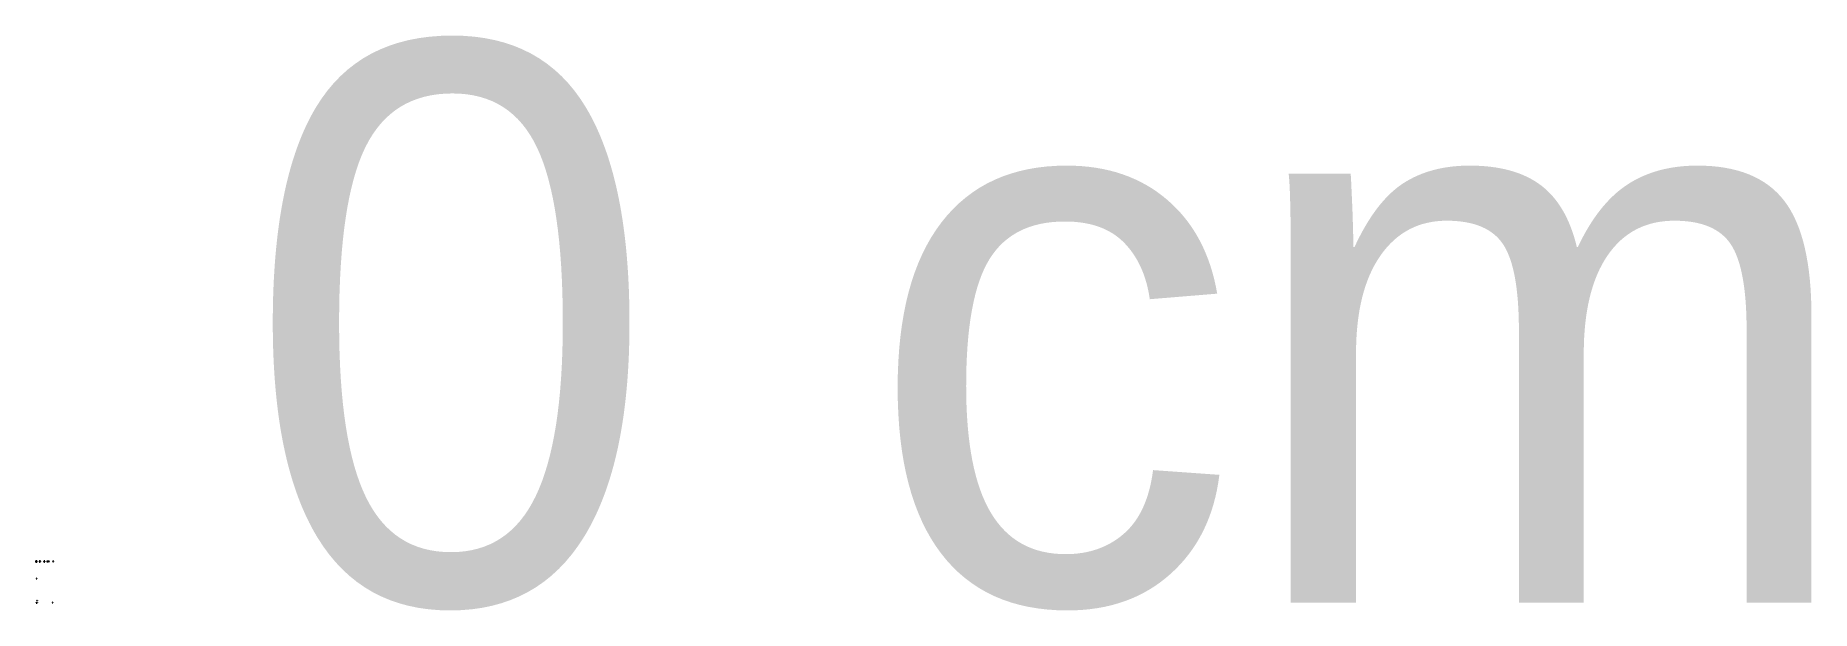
# Model space of a CAD drawing. Header units: metres. Extents: x -2 to 1908, y -10 to 607.
import ezdxf

# ---------------------------------------------------------------- set-up
doc = ezdxf.new("R2010")
doc.units = ezdxf.units.M

msp = doc.modelspace()

# ---------------------------------------------------------------- linework, layer by layer
at = {"layer": 'LAYER'}
for p, q in [((-1.51, 42.27), (-1.52, 42.25)), ((-1.52, 42.25), (-1.52, 42.23)), ((-1.52, 42.23), (-1.52, 42.22)), ((-1.52, 42.22), (-1.51, 42.2)), ((-1.49, 42.29), (-1.51, 42.27)), ((-1.51, 42.2), (-1.5, 42.18)), ((-1.5, 42.18), (-1.47, 42.16)), ((-1.47, 42.31), (-1.49, 42.29)), ((-1.44, 42.33), (-1.47, 42.31)), ((-1.47, 42.16), (-1.45, 42.14)), ((-1.45, 42.14), (-1.41, 42.12)), ((-1.41, 42.34), (-1.44, 42.33)), ((-1.37, 42.36), (-1.41, 42.34)), ((-1.41, 42.12), (-1.37, 42.11)), ((-1.32, 42.37), (-1.37, 42.36)), ((-1.37, 42.11), (-1.33, 42.09)), ((-1.33, 42.09), (-1.28, 42.08)), ((-1.27, 42.39), (-1.32, 42.37)), ((-1.28, 42.08), (-1.22, 42.06)), ((-1.22, 42.4), (-1.27, 42.39)), ((-1.16, 42.41), (-1.22, 42.4)), ((-1.22, 42.06), (-1.16, 42.05)), ((-1.1, 42.42), (-1.16, 42.41)), ((-1.16, 42.05), (-1.1, 42.04)), ((-1.11, 42.57), (-1.12, 42.55)), ((-1.12, 42.55), (-1.12, 42.53)), ((-1.12, 42.53), (-1.12, 42.51)), ((-1.12, 42.51), (-1.11, 42.49)), ((-1.1, 42.58), (-1.11, 42.57)), ((-1.11, 42.49), (-1.1, 42.47)), ((-1.09, 42.6), (-1.1, 42.58)), ((-1.1, 42.47), (-1.09, 42.45)), ((-1.03, 42.43), (-1.1, 42.42)), ((-1.1, 42.04), (-1.03, 42.03)), ((-1.07, 42.61), (-1.09, 42.6)), ((-1.09, 42.45), (-1.07, 42.43)), ((-1.05, 42.63), (-1.07, 42.61)), ((-1.07, 42.43), (-1.05, 42.41)), ((-1.03, 42.64), (-1.05, 42.63)), ((-1.05, 42.41), (-1.03, 42.39)), ((-1, 42.65), (-1.03, 42.64)), ((-0.96, 42.44), (-1.03, 42.43)), ((-1.03, 42.39), (-1.01, 42.37)), ((-1.03, 42.03), (-0.97, 42.02)), ((-1.01, 42.37), (-0.98, 42.35)), ((-0.97, 42.66), (-1, 42.65)), ((-0.98, 42.35), (-0.94, 42.33)), ((-0.94, 42.66), (-0.97, 42.66)), ((-0.97, 42.02), (-0.89, 42.01)), ((-0.89, 42.44), (-0.96, 42.44)), ((-0.91, 42.67), (-0.94, 42.66)), ((-0.94, 42.33), (-0.91, 42.32)), ((-0.87, 42.67), (-0.91, 42.67)), ((-0.91, 42.32), (-0.87, 42.3)), ((-0.82, 42.44), (-0.89, 42.44)), ((-0.89, 42.01), (-0.82, 42.01)), ((-0.83, 42.68), (-0.87, 42.67)), ((-0.87, 42.3), (-0.83, 42.29)), ((-0.79, 42.68), (-0.83, 42.68)), ((-0.83, 42.29), (-0.79, 42.27)), ((-0.74, 42.45), (-0.82, 42.44)), ((-0.82, 42.01), (-0.75, 42)), ((-0.75, 42.67), (-0.79, 42.68)), ((-0.79, 42.27), (-0.75, 42.26)), ((-0.71, 42.67), (-0.75, 42.67)), ((-0.75, 42.26), (-0.71, 42.25)), ((-0.75, 42), (-0.67, 42)), ((-0.67, 42.45), (-0.74, 42.45)), ((-0.66, 42.67), (-0.71, 42.67)), ((-0.71, 42.25), (-0.67, 42.24)), ((-0.59, 42.44), (-0.67, 42.45)), ((-0.67, 42.24), (-0.62, 42.23)), ((-0.67, 42), (-0.6, 42)), ((-0.62, 42.66), (-0.66, 42.67)), ((-0.58, 42.65), (-0.62, 42.66)), ((-0.62, 42.23), (-0.58, 42.22)), ((-0.6, 42), (-0.52, 42)), ((-0.52, 42.44), (-0.59, 42.44)), ((-0.53, 42.64), (-0.58, 42.65)), ((-0.58, 42.22), (-0.54, 42.22)), ((-0.54, 42.22), (-0.49, 42.21)), ((-0.49, 42.63), (-0.53, 42.64)), ((-0.45, 42.43), (-0.52, 42.44)), ((-0.52, 42), (-0.45, 42.01)), ((-0.45, 42.61), (-0.49, 42.63)), ((-0.49, 42.21), (-0.45, 42.21)), ((-0.41, 42.6), (-0.45, 42.61)), ((-0.38, 42.43), (-0.45, 42.43)), ((-0.45, 42.21), (-0.41, 42.21)), ((-0.45, 42.01), (-0.38, 42.01)), ((-0.37, 42.58), (-0.41, 42.6)), ((-0.41, 42.21), (-0.37, 42.21)), ((-0.31, 42.42), (-0.38, 42.43)), ((-0.38, 42.01), (-0.31, 42.02)), ((-0.33, 42.57), (-0.37, 42.58)), ((-0.37, 42.21), (-0.34, 42.22)), ((-0.34, 42.22), (-0.3, 42.22)), ((-0.3, 42.55), (-0.33, 42.57)), ((-0.24, 42.41), (-0.31, 42.42)), ((-0.31, 42.02), (-0.25, 42.03)), ((-0.27, 42.53), (-0.3, 42.55)), ((-0.3, 42.22), (-0.27, 42.23)), ((-0.24, 42.51), (-0.27, 42.53)), ((-0.27, 42.23), (-0.24, 42.24)), ((-0.25, 42.03), (-0.18, 42.04)), ((-0.21, 42.49), (-0.24, 42.51)), ((-0.18, 42.4), (-0.24, 42.41)), ((-0.24, 42.24), (-0.21, 42.25)), ((-0.19, 42.47), (-0.21, 42.49)), ((-0.21, 42.25), (-0.19, 42.26)), ((-0.17, 42.45), (-0.19, 42.47)), ((-0.19, 42.26), (-0.17, 42.27)), ((-0.12, 42.39), (-0.18, 42.4)), ((-0.18, 42.04), (-0.12, 42.05)), ((-0.15, 42.43), (-0.17, 42.45)), ((-0.17, 42.27), (-0.15, 42.29)), ((-0.14, 42.41), (-0.15, 42.43)), ((-0.15, 42.29), (-0.14, 42.3)), ((-0.13, 42.39), (-0.14, 42.41)), ((-0.14, 42.3), (-0.13, 42.32)), ((-0.12, 42.37), (-0.13, 42.39)), ((-0.13, 42.32), (-0.12, 42.34)), ((-0.06, 42.37), (-0.12, 42.39)), ((-0.12, 42.35), (-0.12, 42.37)), ((-0.12, 42.34), (-0.12, 42.35)), ((-0.12, 42.34), (-0.12, 42.34)), ((-0.12, 42.05), (-0.07, 42.06)), ((-0.07, 42.06), (-0.02, 42.07)), ((-0.01, 42.36), (-0.06, 42.37)), ((-0.02, 42.07), (0.03, 42.09)), ((0.03, 42.34), (-0.01, 42.36)), ((0.07, 42.32), (0.03, 42.34)), ((0.03, 42.09), (0.07, 42.1)), ((0.11, 42.31), (0.07, 42.32)), ((0.07, 42.1), (0.1, 42.12)), ((0.1, 42.12), (0.13, 42.14)), ((0.13, 42.29), (0.11, 42.31)), ((0.16, 42.27), (0.13, 42.29)), ((0.13, 42.14), (0.15, 42.16)), ((0.15, 42.16), (0.17, 42.17)), ((0.17, 42.25), (0.16, 42.27)), ((0.18, 42.23), (0.17, 42.25)), ((0.17, 42.17), (0.18, 42.19)), ((0.18, 42.21), (0.18, 42.23)), ((0.18, 42.21), (0.18, 42.21)), ((0.18, 42.19), (0.18, 42.21)), ((2.59, 42.27), (2.58, 42.25)), ((2.58, 42.25), (2.59, 42.23)), ((2.6, 42.3), (2.59, 42.28)), ((2.59, 42.28), (2.59, 42.27)), ((2.59, 42.23), (2.59, 42.21)), ((2.59, 42.21), (2.6, 42.19)), ((2.61, 42.32), (2.6, 42.3)), ((2.6, 42.19), (2.61, 42.17)), ((2.63, 42.34), (2.61, 42.32)), ((2.61, 42.17), (2.62, 42.16)), ((2.62, 42.16), (2.64, 42.14)), ((2.65, 42.35), (2.63, 42.34)), ((2.64, 42.14), (2.66, 42.12)), ((2.67, 42.37), (2.65, 42.35)), ((2.66, 42.12), (2.68, 42.11)), ((2.69, 42.38), (2.67, 42.37)), ((2.68, 42.11), (2.71, 42.09)), ((2.72, 42.39), (2.69, 42.38)), ((2.71, 42.09), (2.74, 42.08)), ((2.75, 42.41), (2.72, 42.39)), ((2.74, 42.08), (2.77, 42.07)), ((2.78, 42.42), (2.75, 42.41)), ((2.77, 42.07), (2.8, 42.05)), ((2.82, 42.42), (2.78, 42.42)), ((2.8, 42.05), (2.84, 42.04)), ((2.85, 42.43), (2.82, 42.42)), ((2.84, 42.04), (2.87, 42.04)), ((2.89, 42.44), (2.85, 42.43)), ((2.87, 42.04), (2.91, 42.03)), ((2.92, 42.44), (2.89, 42.44)), ((2.91, 42.03), (2.95, 42.02)), ((2.96, 42.44), (2.92, 42.44)), ((2.95, 42.02), (2.99, 42.02)), ((3, 42.45), (2.96, 42.44)), ((2.99, 42.02), (3.02, 42.02)), ((3.04, 42.44), (3, 42.45)), ((3.02, 42.02), (3.06, 42.02)), ((3.08, 42.44), (3.04, 42.44)), ((3.06, 42.02), (3.1, 42.02)), ((3.12, 42.44), (3.08, 42.44)), ((3.1, 42.02), (3.14, 42.02)), ((3.16, 42.43), (3.12, 42.44)), ((3.15, 42.48), (3.14, 42.46)), ((3.14, 42.46), (3.14, 42.44)), ((3.14, 42.44), (3.14, 42.42)), ((3.14, 42.42), (3.14, 42.4)), ((3.14, 42.4), (3.15, 42.38)), ((3.14, 42.02), (3.18, 42.02)), ((3.16, 42.49), (3.15, 42.48)), ((3.15, 42.38), (3.16, 42.37)), ((3.17, 42.51), (3.16, 42.49)), ((3.19, 42.43), (3.16, 42.43)), ((3.16, 42.37), (3.17, 42.35)), ((3.19, 42.52), (3.17, 42.51)), ((3.17, 42.35), (3.19, 42.33)), ((3.18, 42.02), (3.22, 42.03)), ((3.21, 42.54), (3.19, 42.52)), ((3.23, 42.42), (3.19, 42.43)), ((3.19, 42.33), (3.2, 42.31)), ((3.2, 42.31), (3.22, 42.29)), ((3.23, 42.55), (3.21, 42.54)), ((3.22, 42.29), (3.25, 42.28)), ((3.22, 42.03), (3.25, 42.04)), ((3.25, 42.56), (3.23, 42.55)), ((3.26, 42.41), (3.23, 42.42)), ((3.28, 42.57), (3.25, 42.56)), ((3.25, 42.28), (3.27, 42.26)), ((3.25, 42.04), (3.28, 42.05)), ((3.3, 42.4), (3.26, 42.41)), ((3.27, 42.26), (3.3, 42.25)), ((3.31, 42.58), (3.28, 42.57)), ((3.28, 42.05), (3.31, 42.06)), ((3.33, 42.38), (3.3, 42.4)), ((3.3, 42.25), (3.33, 42.24)), ((3.34, 42.59), (3.31, 42.58)), ((3.31, 42.06), (3.34, 42.07)), ((3.35, 42.37), (3.33, 42.38)), ((3.33, 42.24), (3.36, 42.22)), ((3.37, 42.6), (3.34, 42.59)), ((3.34, 42.07), (3.37, 42.08)), ((3.38, 42.36), (3.35, 42.37)), ((3.36, 42.22), (3.4, 42.21)), ((3.4, 42.6), (3.37, 42.6)), ((3.37, 42.08), (3.4, 42.1)), ((3.4, 42.34), (3.38, 42.36)), ((3.44, 42.61), (3.4, 42.6)), ((3.42, 42.32), (3.4, 42.34)), ((3.4, 42.21), (3.43, 42.2)), ((3.4, 42.1), (3.42, 42.11)), ((3.44, 42.31), (3.42, 42.32)), ((3.42, 42.11), (3.44, 42.13)), ((3.43, 42.2), (3.46, 42.2)), ((3.47, 42.61), (3.44, 42.61)), ((3.46, 42.29), (3.44, 42.31)), ((3.44, 42.13), (3.45, 42.14)), ((3.45, 42.14), (3.46, 42.16)), ((3.47, 42.27), (3.46, 42.29)), ((3.46, 42.2), (3.5, 42.19)), ((3.46, 42.16), (3.47, 42.18)), ((3.51, 42.61), (3.47, 42.61)), ((3.48, 42.25), (3.47, 42.27)), ((3.47, 42.18), (3.48, 42.2)), ((3.48, 42.23), (3.48, 42.25)), ((3.48, 42.22), (3.48, 42.23)), ((3.48, 42.22), (3.48, 42.22)), ((3.48, 42.2), (3.48, 42.22)), ((3.5, 42.19), (3.54, 42.19)), ((3.55, 42.61), (3.51, 42.61)), ((3.54, 42.19), (3.57, 42.18)), ((3.58, 42.6), (3.55, 42.61)), ((3.57, 42.18), (3.61, 42.18)), ((3.62, 42.6), (3.58, 42.6)), ((3.61, 42.18), (3.65, 42.18)), ((3.65, 42.59), (3.62, 42.6)), ((3.69, 42.59), (3.65, 42.59)), ((3.65, 42.18), (3.68, 42.18)), ((3.68, 42.18), (3.72, 42.19)), ((3.72, 42.58), (3.69, 42.59)), ((3.76, 42.57), (3.72, 42.58)), ((3.72, 42.19), (3.75, 42.19)), ((3.75, 42.19), (3.78, 42.2)), ((3.79, 42.55), (3.76, 42.57)), ((3.78, 42.2), (3.81, 42.21)), ((3.82, 42.54), (3.79, 42.55)), ((3.81, 42.21), (3.84, 42.22)), ((3.85, 42.53), (3.82, 42.54)), ((3.84, 42.22), (3.87, 42.23)), ((3.87, 42.51), (3.85, 42.53)), ((3.9, 42.49), (3.87, 42.51)), ((3.87, 42.23), (3.89, 42.24)), ((3.89, 42.24), (3.91, 42.25)), ((3.92, 42.48), (3.9, 42.49)), ((3.91, 42.25), (3.93, 42.27)), ((3.93, 42.46), (3.92, 42.48)), ((3.95, 42.44), (3.93, 42.46)), ((3.93, 42.27), (3.95, 42.28)), ((3.96, 42.42), (3.95, 42.44)), ((3.95, 42.28), (3.96, 42.3)), ((3.97, 42.41), (3.96, 42.42)), ((3.96, 42.3), (3.97, 42.31)), ((3.98, 42.39), (3.97, 42.41)), ((3.97, 42.31), (3.98, 42.33)), ((3.98, 42.37), (3.98, 42.39)), ((3.98, 42.35), (3.98, 42.37)), ((3.98, 42.35), (3.98, 42.35)), ((3.98, 42.33), (3.98, 42.35)), ((7.46, 42.24), (7.45, 42.22)), ((7.45, 42.22), (7.45, 42.2)), ((7.45, 42.2), (7.45, 42.18)), ((7.45, 42.18), (7.45, 42.18)), ((7.45, 42.18), (7.45, 42.16)), ((7.45, 42.16), (7.46, 42.14)), ((7.47, 42.26), (7.46, 42.24)), ((7.46, 42.14), (7.47, 42.13)), ((7.48, 42.28), (7.47, 42.26)), ((7.47, 42.13), (7.48, 42.11)), ((7.49, 42.3), (7.48, 42.28)), ((7.48, 42.11), (7.5, 42.09)), ((7.51, 42.31), (7.49, 42.3)), ((7.5, 42.09), (7.52, 42.08)), ((7.53, 42.33), (7.51, 42.31)), ((7.52, 42.08), (7.54, 42.06)), ((7.55, 42.35), (7.53, 42.33)), ((7.54, 42.06), (7.56, 42.05)), ((7.58, 42.36), (7.55, 42.35)), ((7.56, 42.05), (7.58, 42.04)), ((7.6, 42.38), (7.58, 42.36)), ((7.58, 42.04), (7.61, 42.03)), ((7.63, 42.39), (7.6, 42.38)), ((7.61, 42.03), (7.64, 42.02)), ((7.66, 42.4), (7.63, 42.39)), ((7.64, 42.02), (7.67, 42.01)), ((7.69, 42.41), (7.66, 42.4)), ((7.67, 42.01), (7.7, 42.01)), ((7.73, 42.42), (7.69, 42.41)), ((7.7, 42.01), (7.73, 42)), ((7.72, 42.43), (7.71, 42.41)), ((7.71, 42.41), (7.71, 42.39)), ((7.71, 42.39), (7.71, 42.37)), ((7.71, 42.37), (7.71, 42.37)), ((7.71, 42.37), (7.71, 42.36)), ((7.71, 42.36), (7.71, 42.34)), ((7.71, 42.34), (7.72, 42.32)), ((7.73, 42.45), (7.72, 42.43)), ((7.72, 42.32), (7.73, 42.3)), ((7.74, 42.46), (7.73, 42.45)), ((7.76, 42.43), (7.73, 42.42)), ((7.73, 42.3), (7.75, 42.29)), ((7.73, 42), (7.77, 42)), ((7.76, 42.48), (7.74, 42.46)), ((7.75, 42.29), (7.76, 42.27)), ((7.78, 42.49), (7.76, 42.48)), ((7.79, 42.43), (7.76, 42.43)), ((7.76, 42.27), (7.78, 42.26)), ((7.77, 42), (7.8, 42)), ((7.8, 42.51), (7.78, 42.49)), ((7.78, 42.26), (7.8, 42.24)), ((7.83, 42.44), (7.79, 42.43)), ((7.82, 42.52), (7.8, 42.51)), ((7.8, 42.24), (7.82, 42.23)), ((7.8, 42), (7.84, 42)), ((7.85, 42.53), (7.82, 42.52)), ((7.82, 42.23), (7.85, 42.22)), ((7.86, 42.44), (7.83, 42.44)), ((7.84, 42), (7.87, 42.01)), ((7.87, 42.55), (7.85, 42.53)), ((7.85, 42.22), (7.88, 42.2)), ((7.9, 42.44), (7.86, 42.44)), ((7.9, 42.56), (7.87, 42.55)), ((7.87, 42.01), (7.91, 42.01)), ((7.88, 42.2), (7.9, 42.2)), ((7.93, 42.56), (7.9, 42.56)), ((7.93, 42.44), (7.9, 42.44)), ((7.9, 42.2), (7.93, 42.19)), ((7.91, 42.01), (7.94, 42.02)), ((7.96, 42.57), (7.93, 42.56)), ((7.97, 42.44), (7.93, 42.44)), ((7.93, 42.19), (7.97, 42.18)), ((7.94, 42.02), (7.98, 42.02)), ((7.99, 42.58), (7.96, 42.57)), ((8, 42.43), (7.97, 42.44)), ((7.97, 42.18), (8, 42.18)), ((7.98, 42.02), (8.01, 42.03)), ((8.03, 42.58), (7.99, 42.58)), ((8.03, 42.43), (8, 42.43)), ((8, 42.18), (8.03, 42.17)), ((8.01, 42.03), (8.04, 42.04)), ((8.06, 42.58), (8.03, 42.58)), ((8.06, 42.42), (8.03, 42.43)), ((8.03, 42.17), (8.07, 42.17)), ((8.04, 42.04), (8.07, 42.05)), ((8.1, 42.59), (8.06, 42.58)), ((8.09, 42.41), (8.06, 42.42)), ((8.07, 42.17), (8.1, 42.17)), ((8.07, 42.05), (8.1, 42.07)), ((8.12, 42.4), (8.09, 42.41)), ((8.13, 42.59), (8.1, 42.59)), ((8.1, 42.17), (8.13, 42.17)), ((8.1, 42.07), (8.12, 42.08)), ((8.14, 42.39), (8.12, 42.4)), ((8.12, 42.08), (8.15, 42.1)), ((8.16, 42.58), (8.13, 42.59)), ((8.13, 42.17), (8.17, 42.17)), ((8.17, 42.38), (8.14, 42.39)), ((8.15, 42.1), (8.17, 42.11)), ((8.2, 42.58), (8.16, 42.58)), ((8.19, 42.36), (8.17, 42.38)), ((8.17, 42.17), (8.2, 42.18)), ((8.17, 42.11), (8.19, 42.13)), ((8.2, 42.35), (8.19, 42.36)), ((8.19, 42.13), (8.21, 42.15)), ((8.23, 42.57), (8.2, 42.58)), ((8.22, 42.33), (8.2, 42.35)), ((8.2, 42.18), (8.23, 42.18)), ((8.21, 42.15), (8.22, 42.17)), ((8.23, 42.32), (8.22, 42.33)), ((8.22, 42.17), (8.23, 42.19)), ((8.26, 42.57), (8.23, 42.57)), ((8.24, 42.3), (8.23, 42.32)), ((8.23, 42.19), (8.24, 42.2)), ((8.23, 42.18), (8.26, 42.19)), ((8.25, 42.28), (8.24, 42.3)), ((8.24, 42.2), (8.25, 42.22)), ((8.25, 42.26), (8.25, 42.28)), ((8.25, 42.24), (8.25, 42.26)), ((8.25, 42.22), (8.25, 42.24)), ((8.29, 42.56), (8.26, 42.57)), ((8.26, 42.19), (8.29, 42.2)), ((8.32, 42.55), (8.29, 42.56)), ((8.29, 42.2), (8.32, 42.21)), ((8.35, 42.54), (8.32, 42.55)), ((8.32, 42.21), (8.35, 42.22)), ((8.37, 42.53), (8.35, 42.54)), ((8.35, 42.22), (8.37, 42.23)), ((8.39, 42.51), (8.37, 42.53)), ((8.37, 42.23), (8.4, 42.25)), ((8.41, 42.5), (8.39, 42.51)), ((8.4, 42.25), (8.42, 42.26)), ((8.43, 42.49), (8.41, 42.5)), ((8.42, 42.26), (8.44, 42.28)), ((8.45, 42.47), (8.43, 42.49)), ((8.44, 42.28), (8.45, 42.29)), ((8.46, 42.45), (8.45, 42.47)), ((8.45, 42.29), (8.46, 42.31)), ((8.47, 42.44), (8.46, 42.45)), ((8.46, 42.31), (8.47, 42.33)), ((8.48, 42.42), (8.47, 42.44)), ((8.47, 42.33), (8.48, 42.35)), ((8.48, 42.4), (8.48, 42.42)), ((8.49, 42.38), (8.48, 42.4)), ((8.48, 42.35), (8.49, 42.36)), ((8.49, 42.36), (8.49, 42.38)), ((10.76, 42.2), (10.75, 42.18)), ((10.75, 42.18), (10.76, 42.16)), ((10.77, 42.24), (10.76, 42.22)), ((10.76, 42.22), (10.76, 42.2)), ((10.76, 42.16), (10.76, 42.16)), ((10.76, 42.16), (10.76, 42.15)), ((10.76, 42.15), (10.77, 42.13)), ((10.78, 42.26), (10.77, 42.24)), ((10.77, 42.13), (10.78, 42.11)), ((10.79, 42.28), (10.78, 42.26)), ((10.78, 42.11), (10.79, 42.1)), ((10.8, 42.3), (10.79, 42.28)), ((10.79, 42.1), (10.81, 42.08)), ((10.82, 42.32), (10.8, 42.3)), ((10.81, 42.08), (10.83, 42.07)), ((10.84, 42.34), (10.82, 42.32)), ((10.83, 42.07), (10.85, 42.06)), ((10.86, 42.35), (10.84, 42.34)), ((10.85, 42.06), (10.87, 42.04)), ((10.89, 42.37), (10.86, 42.35)), ((10.87, 42.04), (10.9, 42.03)), ((10.91, 42.39), (10.89, 42.37)), ((10.9, 42.03), (10.92, 42.03)), ((10.94, 42.4), (10.91, 42.39)), ((10.92, 42.03), (10.95, 42.02)), ((10.97, 42.41), (10.94, 42.4)), ((10.95, 42.02), (10.98, 42.02)), ((11, 42.43), (10.97, 42.41)), ((10.98, 42.02), (11.01, 42.01)), ((11.03, 42.44), (11, 42.43)), ((11.01, 42.01), (11.05, 42.01)), ((11.06, 42.44), (11.03, 42.44)), ((11.05, 42.01), (11.08, 42.01)), ((11.1, 42.45), (11.06, 42.44)), ((11.08, 42.01), (11.11, 42.01)), ((11.13, 42.46), (11.1, 42.45)), ((11.11, 42.01), (11.15, 42.02)), ((11.16, 42.46), (11.13, 42.46)), ((11.15, 42.02), (11.18, 42.02)), ((11.2, 42.46), (11.16, 42.46)), ((11.18, 42.02), (11.21, 42.03)), ((11.23, 42.46), (11.2, 42.46)), ((11.21, 42.03), (11.24, 42.04)), ((11.26, 42.46), (11.23, 42.46)), ((11.24, 42.04), (11.28, 42.05)), ((11.29, 42.46), (11.26, 42.46)), ((11.28, 42.05), (11.31, 42.06)), ((11.32, 42.45), (11.29, 42.46)), ((11.31, 42.06), (11.34, 42.07)), ((11.35, 42.45), (11.32, 42.45)), ((11.34, 42.07), (11.36, 42.09)), ((11.38, 42.44), (11.35, 42.45)), ((11.36, 42.09), (11.39, 42.1)), ((11.4, 42.43), (11.38, 42.44)), ((11.39, 42.1), (11.42, 42.12)), ((11.43, 42.42), (11.4, 42.43)), ((11.42, 42.12), (11.44, 42.14)), ((11.45, 42.41), (11.43, 42.42)), ((11.44, 42.14), (11.46, 42.16)), ((11.47, 42.39), (11.45, 42.41)), ((11.46, 42.16), (11.47, 42.17)), ((11.48, 42.38), (11.47, 42.39)), ((11.47, 42.17), (11.49, 42.19)), ((11.5, 42.36), (11.48, 42.38)), ((11.49, 42.19), (11.5, 42.21)), ((11.51, 42.35), (11.5, 42.36)), ((11.5, 42.21), (11.51, 42.23)), ((11.52, 42.33), (11.51, 42.35)), ((11.51, 42.23), (11.52, 42.25)), ((11.52, 42.31), (11.52, 42.33)), ((11.52, 42.29), (11.52, 42.31)), ((11.52, 42.27), (11.52, 42.29)), ((11.52, 42.25), (11.52, 42.27)), ((12.32, 42.4), (12.31, 42.38)), ((12.31, 42.38), (12.31, 42.36)), ((12.31, 42.36), (12.31, 42.34)), ((12.31, 42.34), (12.31, 42.34)), ((12.31, 42.34), (12.31, 42.32)), ((12.31, 42.32), (12.32, 42.31)), ((12.33, 42.43), (12.32, 42.41)), ((12.32, 42.41), (12.32, 42.4)), ((12.32, 42.31), (12.33, 42.29)), ((12.35, 42.45), (12.33, 42.43)), ((12.33, 42.29), (12.34, 42.27)), ((12.34, 42.27), (12.36, 42.26)), ((12.36, 42.47), (12.35, 42.45)), ((12.38, 42.48), (12.36, 42.47)), ((12.36, 42.26), (12.37, 42.25)), ((12.37, 42.25), (12.39, 42.23)), ((12.4, 42.5), (12.38, 42.48)), ((12.39, 42.23), (12.42, 42.22)), ((12.42, 42.52), (12.4, 42.5)), ((12.45, 42.53), (12.42, 42.52)), ((12.42, 42.22), (12.44, 42.21)), ((12.44, 42.21), (12.47, 42.2)), ((12.47, 42.54), (12.45, 42.53)), ((12.5, 42.56), (12.47, 42.54)), ((12.47, 42.2), (12.49, 42.19)), ((12.49, 42.19), (12.52, 42.19)), ((12.53, 42.57), (12.5, 42.56)), ((12.52, 42.19), (12.55, 42.18)), ((12.56, 42.58), (12.53, 42.57)), ((12.55, 42.18), (12.58, 42.18)), ((12.59, 42.58), (12.56, 42.58)), ((12.58, 42.18), (12.61, 42.18)), ((12.63, 42.59), (12.59, 42.58)), ((12.61, 42.18), (12.65, 42.18)), ((12.66, 42.6), (12.63, 42.59)), ((12.65, 42.18), (12.68, 42.18)), ((12.69, 42.6), (12.66, 42.6)), ((12.68, 42.18), (12.71, 42.19)), ((12.72, 42.6), (12.69, 42.6)), ((12.71, 42.19), (12.74, 42.19)), ((12.76, 42.6), (12.72, 42.6)), ((12.74, 42.19), (12.78, 42.2)), ((12.79, 42.6), (12.76, 42.6)), ((12.78, 42.2), (12.81, 42.21)), ((12.82, 42.6), (12.79, 42.6)), ((12.81, 42.21), (12.84, 42.22)), ((12.85, 42.59), (12.82, 42.6)), ((12.84, 42.22), (12.87, 42.23)), ((12.88, 42.59), (12.85, 42.59)), ((12.87, 42.23), (12.9, 42.24)), ((12.9, 42.58), (12.88, 42.59)), ((12.93, 42.57), (12.9, 42.58)), ((12.9, 42.24), (12.92, 42.25)), ((12.92, 42.25), (12.95, 42.27)), ((12.95, 42.56), (12.93, 42.57)), ((12.98, 42.55), (12.95, 42.56)), ((12.95, 42.27), (12.97, 42.28)), ((12.97, 42.28), (12.99, 42.3)), ((13, 42.54), (12.98, 42.55)), ((12.99, 42.3), (13.01, 42.31)), ((13.01, 42.52), (13, 42.54)), ((13.03, 42.51), (13.01, 42.52)), ((13.01, 42.31), (13.02, 42.33)), ((13.02, 42.33), (13.04, 42.35)), ((13.04, 42.49), (13.03, 42.51)), ((13.05, 42.48), (13.04, 42.49)), ((13.04, 42.35), (13.05, 42.37)), ((13.06, 42.46), (13.05, 42.48)), ((13.05, 42.39), (13.06, 42.4)), ((13.05, 42.37), (13.05, 42.39)), ((13.06, 42.44), (13.06, 42.46)), ((13.06, 42.42), (13.06, 42.44)), ((13.06, 42.4), (13.06, 42.42)), ((16.93, 42.41), (16.92, 42.39)), ((16.92, 42.39), (16.92, 42.37)), ((16.92, 42.37), (16.92, 42.35)), ((16.92, 42.35), (16.92, 42.33)), ((16.92, 42.33), (16.92, 42.31)), ((16.92, 42.31), (16.92, 42.31)), ((16.92, 42.31), (16.93, 42.29)), ((16.95, 42.45), (16.93, 42.43)), ((16.93, 42.43), (16.93, 42.41)), ((16.93, 42.29), (16.94, 42.28)), ((16.94, 42.28), (16.96, 42.26)), ((16.96, 42.47), (16.95, 42.45)), ((16.96, 42.42), (16.95, 42.4)), ((16.95, 42.4), (16.95, 42.38)), ((16.95, 42.38), (16.95, 42.36)), ((16.95, 42.36), (16.95, 42.34)), ((16.95, 42.34), (16.95, 42.34)), ((16.95, 42.34), (16.96, 42.33)), ((16.98, 42.5), (16.96, 42.47)), ((16.97, 42.44), (16.96, 42.42)), ((16.96, 42.33), (16.97, 42.31)), ((16.96, 42.26), (16.97, 42.25)), ((16.98, 42.46), (16.97, 42.44)), ((16.97, 42.31), (16.98, 42.3)), ((16.97, 42.25), (16.99, 42.24)), ((17, 42.52), (16.98, 42.5)), ((16.99, 42.48), (16.98, 42.46)), ((16.98, 42.3), (16.99, 42.28)), ((17.01, 42.5), (16.99, 42.48)), ((16.99, 42.28), (17.01, 42.27)), ((16.99, 42.24), (17.01, 42.23)), ((17.02, 42.54), (17, 42.52)), ((17.02, 42.51), (17.01, 42.5)), ((17.01, 42.27), (17.03, 42.26)), ((17.01, 42.23), (17.03, 42.22)), ((17.04, 42.56), (17.02, 42.54)), ((17.04, 42.53), (17.02, 42.51)), ((17.03, 42.26), (17.05, 42.25)), ((17.03, 42.22), (17.06, 42.21)), ((17.07, 42.58), (17.04, 42.56)), ((17.07, 42.55), (17.04, 42.53)), ((17.05, 42.25), (17.07, 42.24)), ((17.06, 42.21), (17.09, 42.21)), ((17.09, 42.59), (17.07, 42.58)), ((17.09, 42.57), (17.07, 42.55)), ((17.07, 42.24), (17.1, 42.23)), ((17.12, 42.61), (17.09, 42.59)), ((17.12, 42.58), (17.09, 42.57)), ((17.09, 42.21), (17.11, 42.2)), ((17.1, 42.23), (17.13, 42.23)), ((17.11, 42.2), (17.14, 42.2)), ((17.15, 42.63), (17.12, 42.61)), ((17.15, 42.6), (17.12, 42.58)), ((17.13, 42.23), (17.16, 42.22)), ((17.14, 42.2), (17.18, 42.2)), ((17.18, 42.64), (17.15, 42.63)), ((17.18, 42.61), (17.15, 42.6)), ((17.16, 42.22), (17.19, 42.22)), ((17.22, 42.65), (17.18, 42.64)), ((17.21, 42.62), (17.18, 42.61)), ((17.18, 42.2), (17.21, 42.2)), ((17.19, 42.22), (17.22, 42.22)), ((17.24, 42.63), (17.21, 42.62)), ((17.21, 42.2), (17.24, 42.21)), ((17.25, 42.67), (17.22, 42.65)), ((17.22, 42.22), (17.25, 42.22)), ((17.27, 42.64), (17.24, 42.63)), ((17.24, 42.21), (17.27, 42.22)), ((17.28, 42.68), (17.25, 42.67)), ((17.25, 42.22), (17.28, 42.23)), ((17.3, 42.65), (17.27, 42.64)), ((17.27, 42.22), (17.31, 42.22)), ((17.31, 42.68), (17.28, 42.68)), ((17.28, 42.23), (17.31, 42.23)), ((17.34, 42.66), (17.3, 42.65)), ((17.35, 42.69), (17.31, 42.68)), ((17.31, 42.23), (17.35, 42.24)), ((17.31, 42.22), (17.34, 42.23)), ((17.37, 42.66), (17.34, 42.66)), ((17.34, 42.23), (17.37, 42.24)), ((17.38, 42.69), (17.35, 42.69)), ((17.35, 42.24), (17.38, 42.24)), ((17.4, 42.67), (17.37, 42.66)), ((17.37, 42.24), (17.4, 42.26)), ((17.41, 42.7), (17.38, 42.69)), ((17.38, 42.24), (17.41, 42.25)), ((17.43, 42.67), (17.4, 42.67)), ((17.4, 42.26), (17.43, 42.27)), ((17.44, 42.7), (17.41, 42.7)), ((17.41, 42.25), (17.44, 42.27)), ((17.46, 42.67), (17.43, 42.67)), ((17.43, 42.27), (17.46, 42.29)), ((17.47, 42.7), (17.44, 42.7)), ((17.44, 42.27), (17.47, 42.28)), ((17.49, 42.67), (17.46, 42.67)), ((17.46, 42.29), (17.49, 42.3)), ((17.5, 42.69), (17.47, 42.7)), ((17.47, 42.28), (17.5, 42.29)), ((17.52, 42.66), (17.49, 42.67)), ((17.49, 42.3), (17.52, 42.32)), ((17.53, 42.69), (17.5, 42.69)), ((17.5, 42.29), (17.53, 42.31)), ((17.55, 42.66), (17.52, 42.66)), ((17.52, 42.32), (17.55, 42.34)), ((17.55, 42.68), (17.53, 42.69)), ((17.53, 42.31), (17.56, 42.32)), ((17.58, 42.67), (17.55, 42.68)), ((17.57, 42.65), (17.55, 42.66)), ((17.55, 42.34), (17.57, 42.36)), ((17.56, 42.32), (17.58, 42.34)), ((17.6, 42.64), (17.57, 42.65)), ((17.57, 42.36), (17.59, 42.38)), ((17.6, 42.66), (17.58, 42.67)), ((17.58, 42.34), (17.6, 42.36)), ((17.59, 42.38), (17.61, 42.4)), ((17.61, 42.65), (17.6, 42.66)), ((17.62, 42.63), (17.6, 42.64)), ((17.6, 42.36), (17.62, 42.37)), ((17.63, 42.64), (17.61, 42.65)), ((17.61, 42.4), (17.63, 42.42)), ((17.64, 42.62), (17.62, 42.63)), ((17.62, 42.37), (17.64, 42.39)), ((17.64, 42.62), (17.63, 42.64)), ((17.63, 42.42), (17.64, 42.45)), ((17.65, 42.61), (17.64, 42.62)), ((17.66, 42.61), (17.64, 42.62)), ((17.64, 42.45), (17.65, 42.47)), ((17.64, 42.39), (17.66, 42.41)), ((17.67, 42.59), (17.65, 42.61)), ((17.65, 42.47), (17.66, 42.49)), ((17.66, 42.59), (17.66, 42.61)), ((17.67, 42.57), (17.66, 42.59)), ((17.66, 42.49), (17.67, 42.51)), ((17.66, 42.41), (17.67, 42.43)), ((17.68, 42.58), (17.67, 42.59)), ((17.67, 42.55), (17.67, 42.57)), ((17.67, 42.53), (17.67, 42.55)), ((17.67, 42.51), (17.67, 42.53)), ((17.67, 42.43), (17.68, 42.45)), ((17.69, 42.56), (17.68, 42.58)), ((17.68, 42.45), (17.69, 42.47)), ((17.7, 42.54), (17.69, 42.56)), ((17.69, 42.47), (17.7, 42.49)), ((17.7, 42.53), (17.7, 42.54)), ((17.7, 42.51), (17.7, 42.53)), ((17.7, 42.49), (17.7, 42.51)), ((-0.49, 23.76), (-0.5, 23.75)), ((-0.5, 23.75), (-0.5, 23.74)), ((-0.5, 23.74), (-0.5, 23.72)), ((-0.5, 23.72), (-0.5, 23.71)), ((-0.5, 23.71), (-0.5, 23.7)), ((-0.5, 23.7), (-0.5, 23.69)), ((-0.5, 23.69), (-0.49, 23.68)), ((-0.48, 23.79), (-0.49, 23.78)), ((-0.49, 23.78), (-0.49, 23.76)), ((-0.49, 23.68), (-0.49, 23.68)), ((-0.49, 23.68), (-0.48, 23.67)), ((-0.49, 23.68), (-0.49, 23.68)), ((-0.47, 23.81), (-0.48, 23.79)), ((-0.48, 23.67), (-0.47, 23.66)), ((-0.46, 23.83), (-0.47, 23.82)), ((-0.47, 23.82), (-0.47, 23.81)), ((-0.47, 23.66), (-0.46, 23.66)), ((-0.44, 23.85), (-0.46, 23.83)), ((-0.46, 23.66), (-0.45, 23.66)), ((-0.45, 23.66), (-0.44, 23.66)), ((-0.43, 23.86), (-0.44, 23.85)), ((-0.44, 23.66), (-0.43, 23.66)), ((-0.42, 23.88), (-0.43, 23.86)), ((-0.43, 23.66), (-0.41, 23.66)), ((-0.41, 23.89), (-0.42, 23.88)), ((-0.39, 23.91), (-0.41, 23.89)), ((-0.41, 23.66), (-0.4, 23.66)), ((-0.4, 23.66), (-0.39, 23.66)), ((-0.38, 23.92), (-0.39, 23.91)), ((-0.39, 23.66), (-0.37, 23.67)), ((-0.36, 23.93), (-0.38, 23.92)), ((-0.37, 23.67), (-0.36, 23.67)), ((-0.35, 23.94), (-0.36, 23.93)), ((-0.36, 23.67), (-0.34, 23.68)), ((-0.33, 23.95), (-0.35, 23.94)), ((-0.34, 23.68), (-0.32, 23.69)), ((-0.31, 23.96), (-0.33, 23.95)), ((-0.32, 23.69), (-0.31, 23.7)), ((-0.3, 23.97), (-0.31, 23.96)), ((-0.31, 23.7), (-0.29, 23.71)), ((-0.28, 23.98), (-0.3, 23.97)), ((-0.29, 23.71), (-0.28, 23.72)), ((-0.27, 23.98), (-0.28, 23.98)), ((-0.28, 23.72), (-0.26, 23.73)), ((-0.25, 23.99), (-0.27, 23.98)), ((-0.26, 23.73), (-0.25, 23.75)), ((-0.24, 23.99), (-0.25, 23.99)), ((-0.25, 23.75), (-0.23, 23.76)), ((-0.22, 24), (-0.24, 23.99)), ((-0.23, 23.76), (-0.22, 23.77)), ((-0.21, 24), (-0.22, 24)), ((-0.22, 23.77), (-0.21, 23.79)), ((-0.2, 24), (-0.21, 24)), ((-0.21, 23.79), (-0.19, 23.8)), ((-0.19, 23.99), (-0.2, 24)), ((-0.18, 23.99), (-0.19, 23.99)), ((-0.19, 23.8), (-0.18, 23.82)), ((-0.17, 23.99), (-0.18, 23.99)), ((-0.18, 23.82), (-0.17, 23.83)), ((-0.16, 23.98), (-0.17, 23.99)), ((-0.17, 23.83), (-0.16, 23.85)), ((-0.15, 23.98), (-0.16, 23.98)), ((-0.16, 23.86), (-0.15, 23.88)), ((-0.16, 23.85), (-0.16, 23.86)), ((-0.15, 23.97), (-0.15, 23.98)), ((-0.14, 23.96), (-0.15, 23.97)), ((-0.15, 23.89), (-0.14, 23.9)), ((-0.15, 23.88), (-0.15, 23.89)), ((-0.14, 23.95), (-0.14, 23.96)), ((-0.14, 23.94), (-0.14, 23.95)), ((-0.14, 23.93), (-0.14, 23.94)), ((-0.14, 23.92), (-0.14, 23.93)), ((-0.14, 23.9), (-0.14, 23.92)), ((-0.12, 0), (-0.13, -0.01)), ((-0.1, 0.02), (-0.12, 0)), ((-0.09, 0.03), (-0.1, 0.02)), ((-0.07, 0.05), (-0.09, 0.03)), ((-0.06, 0.06), (-0.07, 0.05)), ((-0.04, 0.08), (-0.06, 0.06)), ((-0.02, 0.09), (-0.04, 0.08)), ((-0.01, 0.1), (-0.02, 0.09)), ((0.01, 0.12), (-0.01, 0.1)), ((0.03, 0.13), (0.01, 0.12)), ((0.05, 0.14), (0.03, 0.13)), ((0.06, 0.15), (0.05, 0.14)), ((0.08, 0.15), (0.06, 0.15)), ((0.09, 0.16), (0.08, 0.15)), ((0.11, 0.17), (0.09, 0.16)), ((0.1, -0.01), (0.11, 0)), ((0.12, 0.17), (0.11, 0.17)), ((0.11, 0), (0.13, 0.02)), ((0.13, 0.18), (0.12, 0.17)), ((0.15, 0.18), (0.13, 0.18)), ((0.13, 0.02), (0.14, 0.03)), ((0.14, 0.03), (0.15, 0.05)), ((0.16, 0.18), (0.15, 0.18)), ((0.15, 0.05), (0.16, 0.06)), ((0.17, 0.18), (0.16, 0.18)), ((0.16, 0.06), (0.17, 0.08)), ((0.18, 0.17), (0.17, 0.18)), ((0.17, 0.18), (0.17, 0.18)), ((0.17, 0.08), (0.18, 0.09)), ((0.19, 0.17), (0.18, 0.17)), ((0.18, 0.1), (0.19, 0.12)), ((0.18, 0.09), (0.18, 0.1)), ((0.19, 0.16), (0.19, 0.17)), ((0.19, 0.15), (0.19, 0.16)), ((0.19, 0.16), (0.19, 0.16)), ((0.19, 0.14), (0.19, 0.15)), ((0.19, 0.13), (0.19, 0.14)), ((0.19, 0.12), (0.19, 0.13)), ((-0.67, -1.93), (-0.67, -2.13)), ((-0.67, -2.03), (0.33, -2.03)), ((-0.19, -0.11), (-0.2, -0.12)), ((-0.2, -0.12), (-0.2, -0.13)), ((-0.2, -0.13), (-0.2, -0.14)), ((-0.2, -0.14), (-0.2, -0.15)), ((-0.2, -0.15), (-0.19, -0.16)), ((-0.18, -0.09), (-0.19, -0.1)), ((-0.19, -0.1), (-0.19, -0.11)), ((-0.19, -0.16), (-0.19, -0.17)), ((-0.19, -0.17), (-0.19, -0.17)), ((-0.19, -0.17), (-0.19, -0.17)), ((-0.19, -0.17), (-0.18, -0.17)), ((-0.17, -0.07), (-0.18, -0.09)), ((-0.18, -0.17), (-0.17, -0.18)), ((-0.16, -0.06), (-0.17, -0.07)), ((-0.17, -0.18), (-0.16, -0.18)), ((-0.15, -0.04), (-0.16, -0.06)), ((-0.16, -0.18), (-0.15, -0.18)), ((-0.14, -0.03), (-0.15, -0.04)), ((-0.15, -0.18), (-0.14, -0.17)), ((-0.13, -0.01), (-0.14, -0.03)), ((-0.14, -0.17), (-0.13, -0.17)), ((-0.13, -0.17), (-0.11, -0.16)), ((-0.11, -0.16), (-0.1, -0.16)), ((-0.1, -0.16), (-0.08, -0.15)), ((-0.08, -0.15), (-0.07, -0.14)), ((-0.07, -0.14), (-0.05, -0.13)), ((-0.05, -0.13), (-0.03, -0.12)), ((-0.03, -0.12), (-0.02, -0.11)), ((-0.02, -0.11), (0, -0.1)), ((0, -0.1), (0.02, -0.09)), ((0.02, -0.09), (0.03, -0.07)), ((0.03, -0.07), (0.05, -0.06)), ((0.05, -0.06), (0.07, -0.04)), ((0.07, -0.04), (0.08, -0.03)), ((0.08, -0.03), (0.1, -0.01)), ((0.33, -1.93), (0.33, -2.13)), ((16.86, -1.97), (16.85, -1.97)), ((16.85, -1.97), (16.85, -1.98)), ((16.85, -1.98), (16.85, -1.99)), ((16.85, -1.99), (16.85, -1.99)), ((16.85, -1.99), (16.85, -2)), ((16.85, -2), (16.85, -2.01)), ((16.85, -2.01), (16.85, -2.01)), ((16.85, -2.01), (16.86, -2.02)), ((16.87, -1.96), (16.86, -1.96)), ((16.86, -1.96), (16.86, -1.97)), ((16.86, -2.02), (16.87, -2.03)), ((16.88, -1.95), (16.87, -1.96)), ((16.87, -2.03), (16.87, -2.04)), ((16.87, -2.04), (16.88, -2.04)), ((16.89, -1.95), (16.88, -1.95)), ((16.88, -2.04), (16.89, -2.05)), ((16.9, -1.95), (16.89, -1.95)), ((16.89, -2.05), (16.91, -2.06)), ((16.91, -1.95), (16.9, -1.95)), ((16.93, -1.94), (16.91, -1.95)), ((16.91, -2.06), (16.92, -2.06)), ((16.92, -2.06), (16.93, -2.07)), ((16.94, -1.94), (16.93, -1.94)), ((16.93, -2.07), (16.95, -2.08)), ((16.96, -1.94), (16.94, -1.94)), ((16.95, -2.08), (16.96, -2.08)), ((16.97, -1.94), (16.96, -1.94)), ((16.96, -2.08), (16.98, -2.09)), ((16.99, -1.94), (16.97, -1.94)), ((16.98, -2.09), (16.99, -2.09)), ((17.01, -1.94), (16.99, -1.94)), ((16.99, -2.09), (17.01, -2.09)), ((17.02, -1.95), (17.01, -1.94)), ((17.01, -2.09), (17.03, -2.1)), ((17.04, -1.95), (17.02, -1.95)), ((17.03, -2.1), (17.05, -2.1)), ((17.06, -1.95), (17.04, -1.95)), ((17.05, -2.1), (17.06, -2.1)), ((17.07, -1.96), (17.06, -1.95)), ((17.06, -2.1), (17.08, -2.11)), ((17.09, -1.96), (17.07, -1.96)), ((17.08, -2.11), (17.1, -2.11)), ((17.11, -1.97), (17.09, -1.96)), ((17.1, -2.11), (17.11, -2.11)), ((17.12, -1.97), (17.11, -1.97)), ((17.11, -2.11), (17.13, -2.11)), ((17.14, -1.98), (17.12, -1.97)), ((17.13, -2.11), (17.14, -2.11)), ((17.15, -1.98), (17.14, -1.98)), ((17.14, -2.11), (17.16, -2.11)), ((17.17, -1.99), (17.15, -1.98)), ((17.16, -2.11), (17.17, -2.11)), ((17.18, -2), (17.17, -1.99)), ((17.17, -2.11), (17.18, -2.1)), ((17.19, -2), (17.18, -2)), ((17.18, -2.1), (17.19, -2.1)), ((17.2, -2.01), (17.19, -2)), ((17.19, -2.1), (17.21, -2.1)), ((17.21, -2.02), (17.2, -2.01)), ((17.22, -2.02), (17.21, -2.02)), ((17.21, -2.1), (17.21, -2.09)), ((17.21, -2.09), (17.22, -2.09)), ((17.23, -2.03), (17.22, -2.02)), ((17.22, -2.09), (17.23, -2.08)), ((17.23, -2.04), (17.23, -2.03)), ((17.24, -2.05), (17.23, -2.04)), ((17.23, -2.08), (17.24, -2.07)), ((17.23, -2.08), (17.23, -2.08)), ((17.24, -2.06), (17.24, -2.05)), ((17.24, -2.05), (17.24, -2.05)), ((17.24, -2.07), (17.24, -2.06)), ((17.24, -2.07), (17.24, -2.07)), ((17.24, -2.07), (17.24, -2.07))]:
    msp.add_line(p, q, dxfattribs=at)

# ---------------------------------------------------------------- texts
msp.add_text(' 0 cm', height=600, dxfattribs=at).set_placement((-0.67, -1.83))

doc.saveas('drawing.dxf')
